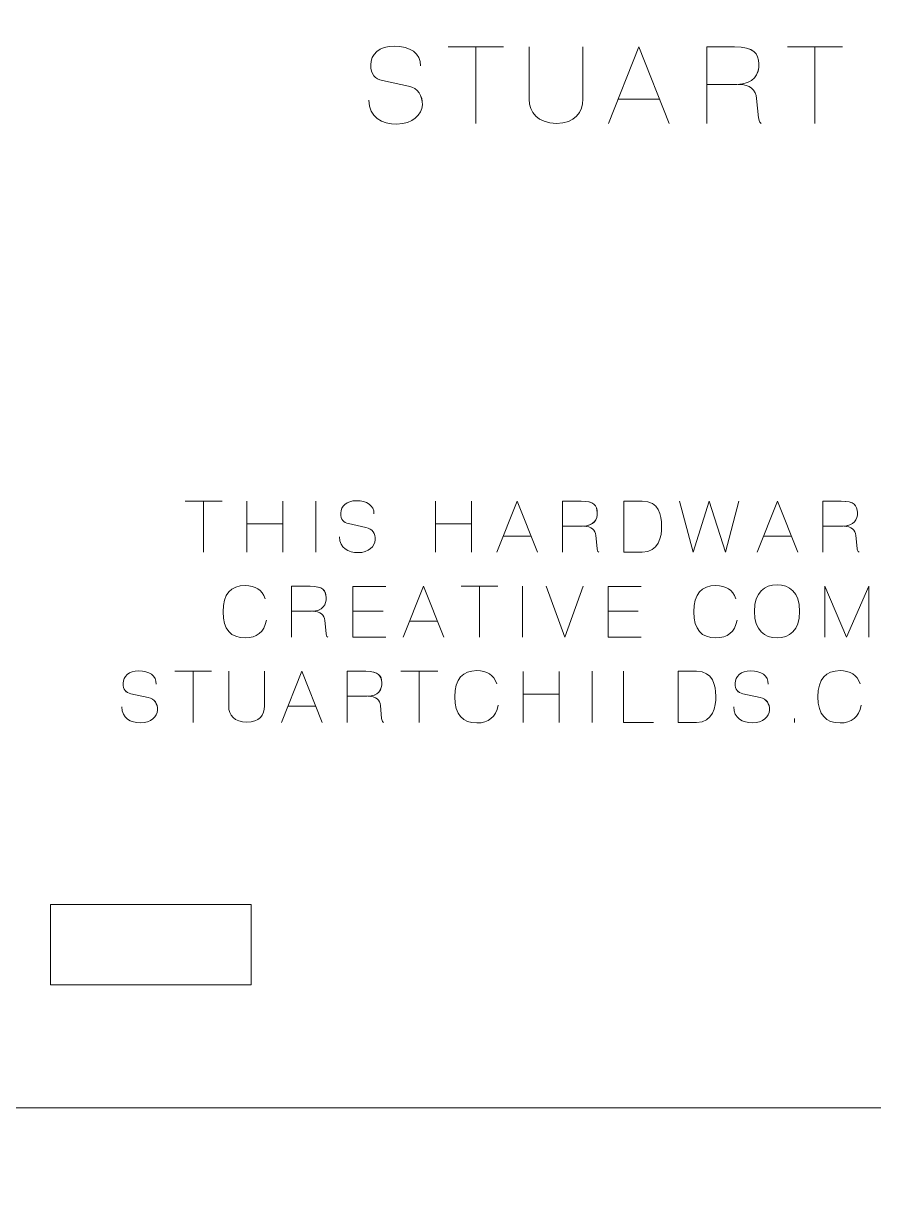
# Model space of a CAD drawing. Header units: inches. Extents: x 15 to 785, y -665 to -15.
# Drawn here: x 59.73 to 93.61, y -196.01 to -149.61 of the extents above; entities that cross this region are included whole.
import ezdxf

# ---------------------------------------------------------------- set-up
doc = ezdxf.new("R2010")
doc.units = ezdxf.units.IN
doc.header["$MEASUREMENT"] = 0
doc.layers.add('Layer 1', color=7, linetype='Continuous')

# ---------------------------------------------------------------- blocks, each defined once
blk = doc.blocks.new('block 2')
at = {"layer": 'Layer 1', "color": 179, "lineweight": 9, "true_color": 0x231f20}
blk.add_open_spline([(785, -570), (785, -578.284), (778.285, -585), (770.001, -585), (770.001, -585), (30.001, -585), (30.001, -585), (21.716, -585), (15.001, -578.284), (15.001, -570), (15.001, -570), (15.001, -30), (15.001, -30), (15.001, -21.716), (21.716, -15), (30.001, -15), (30.001, -15), (770.001, -15), (770.001, -15), (778.285, -15), (785, -21.716), (785, -30), (785, -30), (785, -570), (785, -570)], degree=3, knots=[0, 0, 0, 0, 1, 1, 1, 2, 2, 2, 3, 3, 3, 4, 4, 4, 5, 5, 5, 6, 6, 6, 7, 7, 7, 8, 8, 8, 8], dxfattribs=at)
blk = doc.blocks.new('block 29')
at = {"layer": 'Layer 1', "color": 30, "lineweight": 9, "true_color": 0xf89725}
for points in [[(66.911, -170.672), (66.911, -168.638), (66.18, -168.638), (67.647, -168.638), (66.911, -168.638), (66.911, -170.672)], [(68.632, -170.672), (68.632, -169.546), (70.068, -169.546), (70.068, -170.672), (70.068, -168.641), (70.068, -169.546), (68.632, -169.546), (68.632, -168.641), (68.632, -170.672)], [(76.151, -170.672), (76.151, -169.546), (77.587, -169.546), (77.587, -170.672), (77.587, -168.641), (77.587, -169.546), (76.151, -169.546), (76.151, -168.641), (76.151, -170.672)], [(77.899, -174.058), (77.899, -172.024), (77.168, -172.024), (78.635, -172.024), (77.899, -172.024), (77.899, -174.058)], [(66.493, -177.445), (66.493, -175.412), (65.763, -175.412), (67.229, -175.412), (66.493, -175.412), (66.493, -177.445)], [(75.502, -177.445), (75.502, -175.412), (74.771, -175.412), (76.238, -175.412), (75.502, -175.412), (75.502, -177.445)], [(79.645, -177.445), (79.645, -176.32), (81.081, -176.32), (81.081, -177.445), (81.081, -175.414), (81.081, -176.32), (79.645, -176.32), (79.645, -175.414), (79.645, -177.445)]]:
    blk.add_lwpolyline(points, dxfattribs=at)
for points, knots in [([(71.387, -170.672), (71.387, -170.672), (71.387, -168.638), (71.387, -168.638), (71.387, -168.638), (71.387, -170.672), (71.387, -170.672)], [0, 0, 0, 0, 1, 1, 1, 2, 2, 2, 2]), ([(72.327, -170.057), (72.327, -170.508), (72.671, -170.688), (73.074, -170.688), (73.484, -170.688), (73.74, -170.432), (73.749, -170.181), (73.757, -169.933), (73.63, -169.736), (73.379, -169.682), (73.379, -169.682), (72.688, -169.532), (72.688, -169.532), (72.493, -169.49), (72.378, -169.377), (72.378, -169.112), (72.378, -168.847), (72.6, -168.619), (73.007, -168.619), (73.413, -168.619), (73.709, -168.81), (73.698, -169.146), (73.709, -168.81), (73.413, -168.619), (73.007, -168.619), (72.6, -168.619), (72.378, -168.847), (72.378, -169.112), (72.378, -169.377), (72.488, -169.487), (72.688, -169.532), (72.688, -169.532), (73.379, -169.682), (73.379, -169.682), (73.636, -169.736), (73.757, -169.933), (73.749, -170.181), (73.74, -170.432), (73.484, -170.688), (73.074, -170.688), (72.671, -170.688), (72.327, -170.508), (72.327, -170.057)], [0, 0, 0, 0, 1, 1, 1, 2, 2, 2, 3, 3, 3, 4, 4, 4, 5, 5, 5, 6, 6, 6, 7, 7, 7, 8, 8, 8, 9, 9, 9, 10, 10, 10, 11, 11, 11, 12, 12, 12, 13, 13, 13, 14, 14, 14, 14]), ([(78.601, -170.672), (78.601, -170.672), (79.408, -168.638), (79.408, -168.638), (79.408, -168.638), (80.217, -170.672), (80.217, -170.672), (80.217, -170.672), (79.408, -168.638), (79.408, -168.638), (79.408, -168.638), (78.601, -170.672), (78.601, -170.672)], [0, 0, 0, 0, 1, 1, 1, 2, 2, 2, 3, 3, 3, 4, 4, 4, 4]), ([(81.211, -170.672), (81.211, -170.672), (81.211, -168.638), (81.211, -168.638), (81.211, -168.638), (81.953, -168.638), (81.953, -168.638), (82.472, -168.638), (82.582, -168.816), (82.596, -169.089), (82.607, -169.363), (82.469, -169.634), (82.009, -169.634), (82.009, -169.634), (81.211, -169.634), (81.211, -169.634), (81.211, -169.634), (82.009, -169.634), (82.009, -169.634), (82.461, -169.634), (82.607, -169.363), (82.596, -169.089), (82.582, -168.816), (82.461, -168.638), (81.953, -168.638), (81.953, -168.638), (81.211, -168.638), (81.211, -168.638), (81.211, -168.638), (81.211, -170.672), (81.211, -170.672)], [0, 0, 0, 0, 1, 1, 1, 2, 2, 2, 3, 3, 3, 4, 4, 4, 5, 5, 5, 6, 6, 6, 7, 7, 7, 8, 8, 8, 9, 9, 9, 10, 10, 10, 10]), ([(83.658, -170.672), (83.658, -170.672), (83.658, -168.638), (83.658, -168.638), (83.658, -168.638), (84.391, -168.638), (84.391, -168.638), (85.063, -168.638), (85.145, -169.202), (85.161, -169.625), (85.178, -170.048), (85.034, -170.672), (84.391, -170.672), (84.391, -170.672), (83.658, -170.672), (83.658, -170.672)], [0, 0, 0, 0, 1, 1, 1, 2, 2, 2, 3, 3, 3, 4, 4, 4, 5, 5, 5, 5]), ([(83.658, -170.672), (83.658, -170.672), (83.658, -168.638), (83.658, -168.638), (83.658, -168.638), (84.391, -168.638), (84.391, -168.638), (85.063, -168.638), (85.145, -169.202), (85.161, -169.625), (85.178, -170.048), (85.034, -170.672), (84.391, -170.672), (84.391, -170.672), (83.658, -170.672), (83.658, -170.672)], [0, 0, 0, 0, 1, 1, 1, 2, 2, 2, 3, 3, 3, 4, 4, 4, 5, 5, 5, 5]), ([(85.876, -168.638), (85.876, -168.638), (86.412, -170.672), (86.412, -170.672), (86.412, -170.672), (87.058, -168.638), (87.058, -168.638), (87.058, -168.638), (87.704, -170.672), (87.704, -170.672), (87.704, -170.672), (88.24, -168.638), (88.24, -168.638), (88.24, -168.638), (87.704, -170.672), (87.704, -170.672), (87.704, -170.672), (87.058, -168.638), (87.058, -168.638), (87.058, -168.638), (86.412, -170.672), (86.412, -170.672), (86.412, -170.672), (85.876, -168.638), (85.876, -168.638)], [0, 0, 0, 0, 1, 1, 1, 2, 2, 2, 3, 3, 3, 4, 4, 4, 5, 5, 5, 6, 6, 6, 7, 7, 7, 8, 8, 8, 8]), ([(88.966, -170.672), (88.966, -170.672), (89.773, -168.638), (89.773, -168.638), (89.773, -168.638), (90.583, -170.672), (90.583, -170.672), (90.583, -170.672), (89.773, -168.638), (89.773, -168.638), (89.773, -168.638), (88.966, -170.672), (88.966, -170.672)], [0, 0, 0, 0, 1, 1, 1, 2, 2, 2, 3, 3, 3, 4, 4, 4, 4]), ([(91.577, -170.672), (91.577, -170.672), (91.577, -168.638), (91.577, -168.638), (91.577, -168.638), (92.319, -168.638), (92.319, -168.638), (92.837, -168.638), (92.948, -168.816), (92.962, -169.089), (92.973, -169.363), (92.835, -169.634), (92.375, -169.634), (92.375, -169.634), (91.577, -169.634), (91.577, -169.634), (91.577, -169.634), (92.375, -169.634), (92.375, -169.634), (92.826, -169.634), (92.973, -169.363), (92.962, -169.089), (92.948, -168.816), (92.826, -168.638), (92.319, -168.638), (92.319, -168.638), (91.577, -168.638), (91.577, -168.638), (91.577, -168.638), (91.577, -170.672), (91.577, -170.672)], [0, 0, 0, 0, 1, 1, 1, 2, 2, 2, 3, 3, 3, 4, 4, 4, 5, 5, 5, 6, 6, 6, 7, 7, 7, 8, 8, 8, 9, 9, 9, 10, 10, 10, 10]), ([(82.658, -170.672), (82.601, -170.632), (82.588, -170.553), (82.588, -170.52), (82.588, -170.52), (82.537, -170.006), (82.537, -170.006), (82.52, -169.786), (82.362, -169.634), (82.049, -169.634), (82.362, -169.634), (82.52, -169.786), (82.537, -170.006), (82.537, -170.006), (82.588, -170.52), (82.588, -170.52), (82.588, -170.553), (82.601, -170.632), (82.658, -170.672)], [0, 0, 0, 0, 1, 1, 1, 2, 2, 2, 3, 3, 3, 4, 4, 4, 5, 5, 5, 6, 6, 6, 6]), ([(93.024, -170.672), (92.968, -170.632), (92.953, -170.553), (92.953, -170.52), (92.953, -170.52), (92.903, -170.006), (92.903, -170.006), (92.886, -169.786), (92.728, -169.634), (92.414, -169.634), (92.728, -169.634), (92.886, -169.786), (92.903, -170.006), (92.903, -170.006), (92.953, -170.52), (92.953, -170.52), (92.953, -170.553), (92.968, -170.632), (93.024, -170.672)], [0, 0, 0, 0, 1, 1, 1, 2, 2, 2, 3, 3, 3, 4, 4, 4, 5, 5, 5, 6, 6, 6, 6]), ([(78.854, -170.031), (78.854, -170.031), (79.96, -170.031), (79.96, -170.031), (79.96, -170.031), (78.854, -170.031), (78.854, -170.031)], [0, 0, 0, 0, 1, 1, 1, 2, 2, 2, 2]), ([(89.221, -170.031), (89.221, -170.031), (90.327, -170.031), (90.327, -170.031), (90.327, -170.031), (89.221, -170.031), (89.221, -170.031)], [0, 0, 0, 0, 1, 1, 1, 2, 2, 2, 2]), ([(68.566, -174.081), (68.004, -174.081), (67.686, -173.762), (67.686, -173.04), (67.686, -172.321), (68.004, -171.999), (68.566, -171.999), (68.966, -171.999), (69.243, -172.166), (69.367, -172.527), (69.243, -172.166), (68.966, -171.999), (68.566, -171.999), (68.004, -171.999), (67.686, -172.321), (67.686, -173.04), (67.686, -173.762), (68.004, -174.081), (68.566, -174.081), (69.028, -174.081), (69.322, -173.861), (69.412, -173.376), (69.322, -173.861), (69.028, -174.081), (68.566, -174.081)], [0, 0, 0, 0, 1, 1, 1, 2, 2, 2, 3, 3, 3, 4, 4, 4, 5, 5, 5, 6, 6, 6, 7, 7, 7, 8, 8, 8, 8]), ([(70.412, -174.058), (70.412, -174.058), (70.412, -172.024), (70.412, -172.024), (70.412, -172.024), (71.154, -172.024), (71.154, -172.024), (71.673, -172.024), (71.783, -172.202), (71.797, -172.476), (71.809, -172.749), (71.67, -173.02), (71.21, -173.02), (71.21, -173.02), (70.412, -173.02), (70.412, -173.02), (70.412, -173.02), (71.21, -173.02), (71.21, -173.02), (71.662, -173.02), (71.809, -172.749), (71.797, -172.476), (71.783, -172.202), (71.662, -172.024), (71.154, -172.024), (71.154, -172.024), (70.412, -172.024), (70.412, -172.024), (70.412, -172.024), (70.412, -174.058), (70.412, -174.058)], [0, 0, 0, 0, 1, 1, 1, 2, 2, 2, 3, 3, 3, 4, 4, 4, 5, 5, 5, 6, 6, 6, 7, 7, 7, 8, 8, 8, 9, 9, 9, 10, 10, 10, 10]), ([(74.173, -174.058), (74.173, -174.058), (72.859, -174.058), (72.859, -174.058), (72.859, -174.058), (72.859, -172.036), (72.859, -172.036), (72.859, -172.036), (74.173, -172.036), (74.173, -172.036), (74.173, -172.036), (72.859, -172.036), (72.859, -172.036), (72.859, -172.036), (72.859, -174.058), (72.859, -174.058), (72.859, -174.058), (74.173, -174.058), (74.173, -174.058)], [0, 0, 0, 0, 1, 1, 1, 2, 2, 2, 3, 3, 3, 4, 4, 4, 5, 5, 5, 6, 6, 6, 6]), ([(74.863, -174.058), (74.863, -174.058), (75.67, -172.024), (75.67, -172.024), (75.67, -172.024), (76.479, -174.058), (76.479, -174.058), (76.479, -174.058), (75.67, -172.024), (75.67, -172.024), (75.67, -172.024), (74.863, -174.058), (74.863, -174.058)], [0, 0, 0, 0, 1, 1, 1, 2, 2, 2, 3, 3, 3, 4, 4, 4, 4]), ([(79.621, -174.058), (79.621, -174.058), (79.621, -172.024), (79.621, -172.024), (79.621, -172.024), (79.621, -174.058), (79.621, -174.058)], [0, 0, 0, 0, 1, 1, 1, 2, 2, 2, 2]), ([(82.039, -172.024), (82.039, -172.024), (81.3, -174.058), (81.3, -174.058), (81.3, -174.058), (80.56, -172.024), (80.56, -172.024), (80.56, -172.024), (81.3, -174.058), (81.3, -174.058), (81.3, -174.058), (82.039, -172.024), (82.039, -172.024)], [0, 0, 0, 0, 1, 1, 1, 2, 2, 2, 3, 3, 3, 4, 4, 4, 4]), ([(84.339, -174.058), (84.339, -174.058), (83.024, -174.058), (83.024, -174.058), (83.024, -174.058), (83.024, -172.036), (83.024, -172.036), (83.024, -172.036), (84.339, -172.036), (84.339, -172.036), (84.339, -172.036), (83.024, -172.036), (83.024, -172.036), (83.024, -172.036), (83.024, -174.058), (83.024, -174.058), (83.024, -174.058), (84.339, -174.058), (84.339, -174.058)], [0, 0, 0, 0, 1, 1, 1, 2, 2, 2, 3, 3, 3, 4, 4, 4, 5, 5, 5, 6, 6, 6, 6]), ([(87.32, -174.081), (86.758, -174.081), (86.439, -173.762), (86.439, -173.04), (86.439, -172.321), (86.758, -171.999), (87.32, -171.999), (87.72, -171.999), (87.996, -172.166), (88.12, -172.527), (87.996, -172.166), (87.72, -171.999), (87.32, -171.999), (86.758, -171.999), (86.439, -172.321), (86.439, -173.04), (86.439, -173.762), (86.758, -174.081), (87.32, -174.081), (87.782, -174.081), (88.076, -173.861), (88.166, -173.376), (88.076, -173.861), (87.782, -174.081), (87.32, -174.081)], [0, 0, 0, 0, 1, 1, 1, 2, 2, 2, 3, 3, 3, 4, 4, 4, 5, 5, 5, 6, 6, 6, 7, 7, 7, 8, 8, 8, 8]), ([(88.861, -173.026), (88.861, -172.248), (89.264, -171.971), (89.758, -171.971), (90.252, -171.971), (90.655, -172.248), (90.655, -173.026), (90.655, -173.804), (90.252, -174.075), (89.758, -174.075), (89.264, -174.075), (88.861, -173.804), (88.861, -173.026)], [0, 0, 0, 0, 1, 1, 1, 2, 2, 2, 3, 3, 3, 4, 4, 4, 4]), ([(88.861, -173.026), (88.861, -172.248), (89.264, -171.971), (89.758, -171.971), (90.252, -171.971), (90.655, -172.248), (90.655, -173.026), (90.655, -173.804), (90.252, -174.075), (89.758, -174.075), (89.264, -174.075), (88.861, -173.804), (88.861, -173.026)], [0, 0, 0, 0, 1, 1, 1, 2, 2, 2, 3, 3, 3, 4, 4, 4, 4]), ([(91.658, -172.024), (91.658, -172.024), (92.532, -174.058), (92.532, -174.058), (92.532, -174.058), (93.409, -172.024), (93.409, -172.024), (93.409, -172.024), (93.409, -174.058), (93.409, -174.058), (93.409, -174.058), (93.409, -172.024), (93.409, -172.024), (93.409, -172.024), (92.532, -174.058), (92.532, -174.058), (92.532, -174.058), (91.658, -172.024), (91.658, -172.024), (91.658, -172.024), (91.658, -174.058), (91.658, -174.058), (91.658, -174.058), (91.658, -172.024), (91.658, -172.024)], [0, 0, 0, 0, 1, 1, 1, 2, 2, 2, 3, 3, 3, 4, 4, 4, 5, 5, 5, 6, 6, 6, 7, 7, 7, 8, 8, 8, 8]), ([(71.859, -174.058), (71.802, -174.018), (71.789, -173.94), (71.789, -173.906), (71.789, -173.906), (71.738, -173.393), (71.738, -173.393), (71.721, -173.172), (71.563, -173.02), (71.25, -173.02), (71.563, -173.02), (71.721, -173.172), (71.738, -173.393), (71.738, -173.393), (71.789, -173.906), (71.789, -173.906), (71.789, -173.94), (71.802, -174.018), (71.859, -174.058)], [0, 0, 0, 0, 1, 1, 1, 2, 2, 2, 3, 3, 3, 4, 4, 4, 5, 5, 5, 6, 6, 6, 6]), ([(74.06, -173.017), (74.06, -173.017), (72.859, -173.017), (72.859, -173.017), (72.859, -173.017), (74.06, -173.017), (74.06, -173.017)], [0, 0, 0, 0, 1, 1, 1, 2, 2, 2, 2]), ([(84.226, -173.017), (84.226, -173.017), (83.024, -173.017), (83.024, -173.017), (83.024, -173.017), (84.226, -173.017), (84.226, -173.017)], [0, 0, 0, 0, 1, 1, 1, 2, 2, 2, 2]), ([(75.117, -173.418), (75.117, -173.418), (76.222, -173.418), (76.222, -173.418), (76.222, -173.418), (75.117, -173.418), (75.117, -173.418)], [0, 0, 0, 0, 1, 1, 1, 2, 2, 2, 2]), ([(63.655, -176.83), (63.655, -177.282), (63.999, -177.462), (64.402, -177.462), (64.811, -177.462), (65.068, -177.205), (65.076, -176.954), (65.084, -176.706), (64.958, -176.509), (64.707, -176.455), (64.707, -176.455), (64.016, -176.305), (64.016, -176.305), (63.821, -176.263), (63.705, -176.15), (63.705, -175.885), (63.705, -175.62), (63.928, -175.392), (64.334, -175.392), (64.741, -175.392), (65.037, -175.583), (65.025, -175.919), (65.037, -175.583), (64.741, -175.392), (64.334, -175.392), (63.928, -175.392), (63.705, -175.62), (63.705, -175.885), (63.705, -176.15), (63.815, -176.261), (64.016, -176.305), (64.016, -176.305), (64.707, -176.455), (64.707, -176.455), (64.963, -176.509), (65.084, -176.706), (65.076, -176.954), (65.068, -177.205), (64.811, -177.462), (64.402, -177.462), (63.999, -177.462), (63.655, -177.282), (63.655, -176.83)], [0, 0, 0, 0, 1, 1, 1, 2, 2, 2, 3, 3, 3, 4, 4, 4, 5, 5, 5, 6, 6, 6, 7, 7, 7, 8, 8, 8, 9, 9, 9, 10, 10, 10, 11, 11, 11, 12, 12, 12, 13, 13, 13, 14, 14, 14, 14]), ([(69.34, -175.409), (69.34, -175.409), (69.34, -176.461), (69.34, -176.799), (69.34, -177.138), (69.132, -177.445), (68.636, -177.442), (68.139, -177.434), (67.911, -177.158), (67.911, -176.799), (67.911, -176.799), (67.911, -175.409), (67.911, -175.409), (67.911, -175.409), (67.911, -176.799), (67.911, -176.799), (67.911, -177.158), (68.139, -177.434), (68.636, -177.442), (69.132, -177.445), (69.34, -177.138), (69.34, -176.799), (69.34, -176.461), (69.34, -175.409), (69.34, -175.409)], [0, 0, 0, 0, 1, 1, 1, 2, 2, 2, 3, 3, 3, 4, 4, 4, 5, 5, 5, 6, 6, 6, 7, 7, 7, 8, 8, 8, 8]), ([(70.018, -177.445), (70.018, -177.445), (70.825, -175.412), (70.825, -175.412), (70.825, -175.412), (71.635, -177.445), (71.635, -177.445), (71.635, -177.445), (70.825, -175.412), (70.825, -175.412), (70.825, -175.412), (70.018, -177.445), (70.018, -177.445)], [0, 0, 0, 0, 1, 1, 1, 2, 2, 2, 3, 3, 3, 4, 4, 4, 4]), ([(72.629, -177.445), (72.629, -177.445), (72.629, -175.412), (72.629, -175.412), (72.629, -175.412), (73.371, -175.412), (73.371, -175.412), (73.89, -175.412), (74, -175.589), (74.014, -175.863), (74.025, -176.137), (73.887, -176.407), (73.428, -176.407), (73.428, -176.407), (72.629, -176.407), (72.629, -176.407), (72.629, -176.407), (73.428, -176.407), (73.428, -176.407), (73.879, -176.407), (74.025, -176.137), (74.014, -175.863), (74, -175.589), (73.879, -175.412), (73.371, -175.412), (73.371, -175.412), (72.629, -175.412), (72.629, -175.412), (72.629, -175.412), (72.629, -177.445), (72.629, -177.445)], [0, 0, 0, 0, 1, 1, 1, 2, 2, 2, 3, 3, 3, 4, 4, 4, 5, 5, 5, 6, 6, 6, 7, 7, 7, 8, 8, 8, 9, 9, 9, 10, 10, 10, 10]), ([(77.799, -177.468), (77.237, -177.468), (76.919, -177.149), (76.919, -176.427), (76.919, -175.708), (77.237, -175.386), (77.799, -175.386), (78.199, -175.386), (78.476, -175.552), (78.6, -175.913), (78.476, -175.552), (78.199, -175.386), (77.799, -175.386), (77.237, -175.386), (76.919, -175.708), (76.919, -176.427), (76.919, -177.149), (77.237, -177.468), (77.799, -177.468), (78.262, -177.468), (78.555, -177.248), (78.645, -176.763), (78.555, -177.248), (78.262, -177.468), (77.799, -177.468)], [0, 0, 0, 0, 1, 1, 1, 2, 2, 2, 3, 3, 3, 4, 4, 4, 5, 5, 5, 6, 6, 6, 7, 7, 7, 8, 8, 8, 8]), ([(82.399, -177.445), (82.399, -177.445), (82.399, -175.412), (82.399, -175.412), (82.399, -175.412), (82.399, -177.445), (82.399, -177.445)], [0, 0, 0, 0, 1, 1, 1, 2, 2, 2, 2]), ([(84.831, -177.445), (84.831, -177.445), (83.644, -177.445), (83.644, -177.445), (83.644, -177.445), (83.644, -175.412), (83.644, -175.412), (83.644, -175.412), (83.644, -177.445), (83.644, -177.445), (83.644, -177.445), (84.831, -177.445), (84.831, -177.445)], [0, 0, 0, 0, 1, 1, 1, 2, 2, 2, 3, 3, 3, 4, 4, 4, 4]), ([(85.817, -177.445), (85.817, -177.445), (85.817, -175.412), (85.817, -175.412), (85.817, -175.412), (86.55, -175.412), (86.55, -175.412), (87.222, -175.412), (87.303, -175.975), (87.32, -176.398), (87.338, -176.822), (87.194, -177.445), (86.55, -177.445), (86.55, -177.445), (85.817, -177.445), (85.817, -177.445)], [0, 0, 0, 0, 1, 1, 1, 2, 2, 2, 3, 3, 3, 4, 4, 4, 5, 5, 5, 5]), ([(85.817, -177.445), (85.817, -177.445), (85.817, -175.412), (85.817, -175.412), (85.817, -175.412), (86.55, -175.412), (86.55, -175.412), (87.222, -175.412), (87.303, -175.975), (87.32, -176.398), (87.338, -176.822), (87.194, -177.445), (86.55, -177.445), (86.55, -177.445), (85.817, -177.445), (85.817, -177.445)], [0, 0, 0, 0, 1, 1, 1, 2, 2, 2, 3, 3, 3, 4, 4, 4, 5, 5, 5, 5]), ([(88.036, -176.83), (88.036, -177.282), (88.379, -177.462), (88.783, -177.462), (89.192, -177.462), (89.449, -177.205), (89.457, -176.954), (89.465, -176.706), (89.339, -176.509), (89.088, -176.455), (89.088, -176.455), (88.397, -176.305), (88.397, -176.305), (88.202, -176.263), (88.087, -176.15), (88.087, -175.885), (88.087, -175.62), (88.309, -175.392), (88.715, -175.392), (89.122, -175.392), (89.418, -175.583), (89.406, -175.919), (89.418, -175.583), (89.122, -175.392), (88.715, -175.392), (88.309, -175.392), (88.087, -175.62), (88.087, -175.885), (88.087, -176.15), (88.196, -176.261), (88.397, -176.305), (88.397, -176.305), (89.088, -176.455), (89.088, -176.455), (89.344, -176.509), (89.465, -176.706), (89.457, -176.954), (89.449, -177.205), (89.192, -177.462), (88.783, -177.462), (88.379, -177.462), (88.036, -177.282), (88.036, -176.83)], [0, 0, 0, 0, 1, 1, 1, 2, 2, 2, 3, 3, 3, 4, 4, 4, 5, 5, 5, 6, 6, 6, 7, 7, 7, 8, 8, 8, 9, 9, 9, 10, 10, 10, 11, 11, 11, 12, 12, 12, 13, 13, 13, 14, 14, 14, 14]), ([(92.268, -177.468), (91.707, -177.468), (91.388, -177.149), (91.388, -176.427), (91.388, -175.708), (91.707, -175.386), (92.268, -175.386), (92.669, -175.386), (92.946, -175.552), (93.07, -175.913), (92.946, -175.552), (92.669, -175.386), (92.268, -175.386), (91.707, -175.386), (91.388, -175.708), (91.388, -176.427), (91.388, -177.149), (91.707, -177.468), (92.268, -177.468), (92.731, -177.468), (93.024, -177.248), (93.114, -176.763), (93.024, -177.248), (92.731, -177.468), (92.268, -177.468)], [0, 0, 0, 0, 1, 1, 1, 2, 2, 2, 3, 3, 3, 4, 4, 4, 5, 5, 5, 6, 6, 6, 7, 7, 7, 8, 8, 8, 8]), ([(74.076, -177.445), (74.02, -177.406), (74.006, -177.326), (74.006, -177.293), (74.006, -177.293), (73.955, -176.779), (73.955, -176.779), (73.938, -176.56), (73.78, -176.407), (73.467, -176.407), (73.78, -176.407), (73.938, -176.56), (73.955, -176.779), (73.955, -176.779), (74.006, -177.293), (74.006, -177.293), (74.006, -177.326), (74.02, -177.406), (74.076, -177.445)], [0, 0, 0, 0, 1, 1, 1, 2, 2, 2, 3, 3, 3, 4, 4, 4, 5, 5, 5, 6, 6, 6, 6]), ([(70.273, -176.805), (70.273, -176.805), (71.378, -176.805), (71.378, -176.805), (71.378, -176.805), (70.273, -176.805), (70.273, -176.805)], [0, 0, 0, 0, 1, 1, 1, 2, 2, 2, 2]), ([(90.449, -177.445), (90.449, -177.445), (90.449, -177.29), (90.449, -177.29), (90.449, -177.29), (90.449, -177.445), (90.449, -177.445)], [0, 0, 0, 0, 1, 1, 1, 2, 2, 2, 2])]:
    blk.add_open_spline(points, degree=3, knots=knots, dxfattribs=at)

msp = doc.modelspace()

# ---------------------------------------------------------------- linework, layer by layer
at = {"layer": 'Layer 1', "color": 30, "lineweight": 9, "true_color": 0xf89725}
msp.add_lwpolyline([(77.753, -153.6), (77.753, -150.549), (76.658, -150.549), (78.858, -150.549), (77.753, -150.549), (77.753, -153.6)], dxfattribs=at)
at = {"layer": 'Layer 1', "color": 179, "lineweight": 9, "true_color": 0x231f20}
msp.add_lwpolyline([(60.812, -184.698), (68.813, -184.698), (68.813, -187.897), (60.812, -187.897), (60.812, -184.698)], dxfattribs=at)
msp.add_open_spline([(186.312, -187.797), (186.312, -187.797), (186.312, -44.798), (186.312, -44.798), (186.312, -42.037), (184.073, -39.798), (181.312, -39.798), (181.312, -39.798), (38.312, -39.798), (38.312, -39.798), (35.551, -39.798), (33.313, -42.037), (33.313, -44.798), (33.313, -44.798), (33.313, -187.797), (33.313, -187.797), (33.313, -190.558), (35.551, -192.798), (38.312, -192.798), (38.312, -192.798), (181.312, -192.798), (181.312, -192.798), (184.073, -192.798), (186.312, -190.558), (186.312, -187.797)], degree=3, knots=[0, 0, 0, 0, 1, 1, 1, 2, 2, 2, 3, 3, 3, 4, 4, 4, 5, 5, 5, 6, 6, 6, 7, 7, 7, 8, 8, 8, 8], dxfattribs=at)
at = {"layer": 'Layer 1', "color": 30, "lineweight": 9, "true_color": 0xf89725}
for points, knots in [([(73.496, -152.678), (73.496, -153.355), (74.012, -153.626), (74.617, -153.626), (75.23, -153.626), (75.615, -153.24), (75.628, -152.864), (75.641, -152.491), (75.451, -152.195), (75.074, -152.115), (75.074, -152.115), (74.038, -151.891), (74.038, -151.891), (73.745, -151.827), (73.572, -151.658), (73.572, -151.26), (73.572, -150.863), (73.906, -150.519), (74.515, -150.519), (75.125, -150.519), (75.569, -150.808), (75.552, -151.311), (75.569, -150.808), (75.125, -150.519), (74.515, -150.519), (73.906, -150.519), (73.572, -150.863), (73.572, -151.26), (73.572, -151.658), (73.737, -151.823), (74.038, -151.891), (74.038, -151.891), (75.074, -152.115), (75.074, -152.115), (75.459, -152.195), (75.641, -152.491), (75.628, -152.864), (75.615, -153.24), (75.23, -153.626), (74.617, -153.626), (74.012, -153.626), (73.496, -153.355), (73.496, -152.678)], [0, 0, 0, 0, 1, 1, 1, 2, 2, 2, 3, 3, 3, 4, 4, 4, 5, 5, 5, 6, 6, 6, 7, 7, 7, 8, 8, 8, 9, 9, 9, 10, 10, 10, 11, 11, 11, 12, 12, 12, 13, 13, 13, 14, 14, 14, 14]), ([(82.025, -150.545), (82.025, -150.545), (82.025, -152.124), (82.025, -152.631), (82.025, -153.138), (81.711, -153.6), (80.967, -153.596), (80.222, -153.583), (79.88, -153.168), (79.88, -152.631), (79.88, -152.631), (79.88, -150.545), (79.88, -150.545), (79.88, -150.545), (79.88, -152.631), (79.88, -152.631), (79.88, -153.168), (80.222, -153.583), (80.967, -153.596), (81.711, -153.6), (82.025, -153.138), (82.025, -152.631), (82.025, -152.124), (82.025, -150.545), (82.025, -150.545)], [0, 0, 0, 0, 1, 1, 1, 2, 2, 2, 3, 3, 3, 4, 4, 4, 5, 5, 5, 6, 6, 6, 7, 7, 7, 8, 8, 8, 8]), ([(84.252, -150.549), (84.252, -150.549), (85.466, -153.6), (85.466, -153.6), (85.466, -153.6), (84.252, -150.549), (84.252, -150.549), (84.252, -150.549), (83.042, -153.6), (83.042, -153.6), (83.042, -153.6), (84.252, -150.549), (84.252, -150.549)], [0, 0, 0, 0, 1, 1, 1, 2, 2, 2, 3, 3, 3, 4, 4, 4, 4]), ([(86.957, -153.6), (86.957, -153.6), (86.957, -150.549), (86.957, -150.549), (86.957, -150.549), (88.07, -150.549), (88.07, -150.549), (88.849, -150.549), (89.013, -150.816), (89.035, -151.226), (89.051, -151.637), (88.844, -152.043), (88.155, -152.043), (88.155, -152.043), (86.957, -152.043), (86.957, -152.043), (86.957, -152.043), (88.155, -152.043), (88.155, -152.043), (88.831, -152.043), (89.051, -151.637), (89.035, -151.226), (89.013, -150.816), (88.831, -150.549), (88.07, -150.549), (88.07, -150.549), (86.957, -150.549), (86.957, -150.549), (86.957, -150.549), (86.957, -153.6), (86.957, -153.6)], [0, 0, 0, 0, 1, 1, 1, 2, 2, 2, 3, 3, 3, 4, 4, 4, 5, 5, 5, 6, 6, 6, 7, 7, 7, 8, 8, 8, 9, 9, 9, 10, 10, 10, 10]), ([(91.266, -150.549), (91.266, -150.549), (92.371, -150.549), (92.371, -150.549), (92.371, -150.549), (90.171, -150.549), (90.171, -150.549), (90.171, -150.549), (91.266, -150.549), (91.266, -150.549), (91.266, -150.549), (91.266, -153.6), (91.266, -153.6), (91.266, -153.6), (91.266, -150.549), (91.266, -150.549)], [0, 0, 0, 0, 1, 1, 1, 2, 2, 2, 3, 3, 3, 4, 4, 4, 5, 5, 5, 5]), ([(89.128, -153.6), (89.043, -153.541), (89.022, -153.422), (89.022, -153.371), (89.022, -153.371), (88.946, -152.602), (88.946, -152.602), (88.92, -152.272), (88.683, -152.043), (88.214, -152.043), (88.683, -152.043), (88.92, -152.272), (88.946, -152.602), (88.946, -152.602), (89.022, -153.371), (89.022, -153.371), (89.022, -153.422), (89.043, -153.541), (89.128, -153.6)], [0, 0, 0, 0, 1, 1, 1, 2, 2, 2, 3, 3, 3, 4, 4, 4, 5, 5, 5, 6, 6, 6, 6]), ([(85.081, -152.64), (85.081, -152.64), (83.423, -152.64), (83.423, -152.64), (83.423, -152.64), (85.081, -152.64), (85.081, -152.64)], [0, 0, 0, 0, 1, 1, 1, 2, 2, 2, 2])]:
    msp.add_open_spline(points, degree=3, knots=knots, dxfattribs=at)

# ---------------------------------------------------------------- block references
at = {"layer": 'Layer 1'}
for name in ['block 2', 'block 29']:
    msp.add_blockref(name, (0, 0), dxfattribs=at)

doc.saveas('drawing.dxf')
